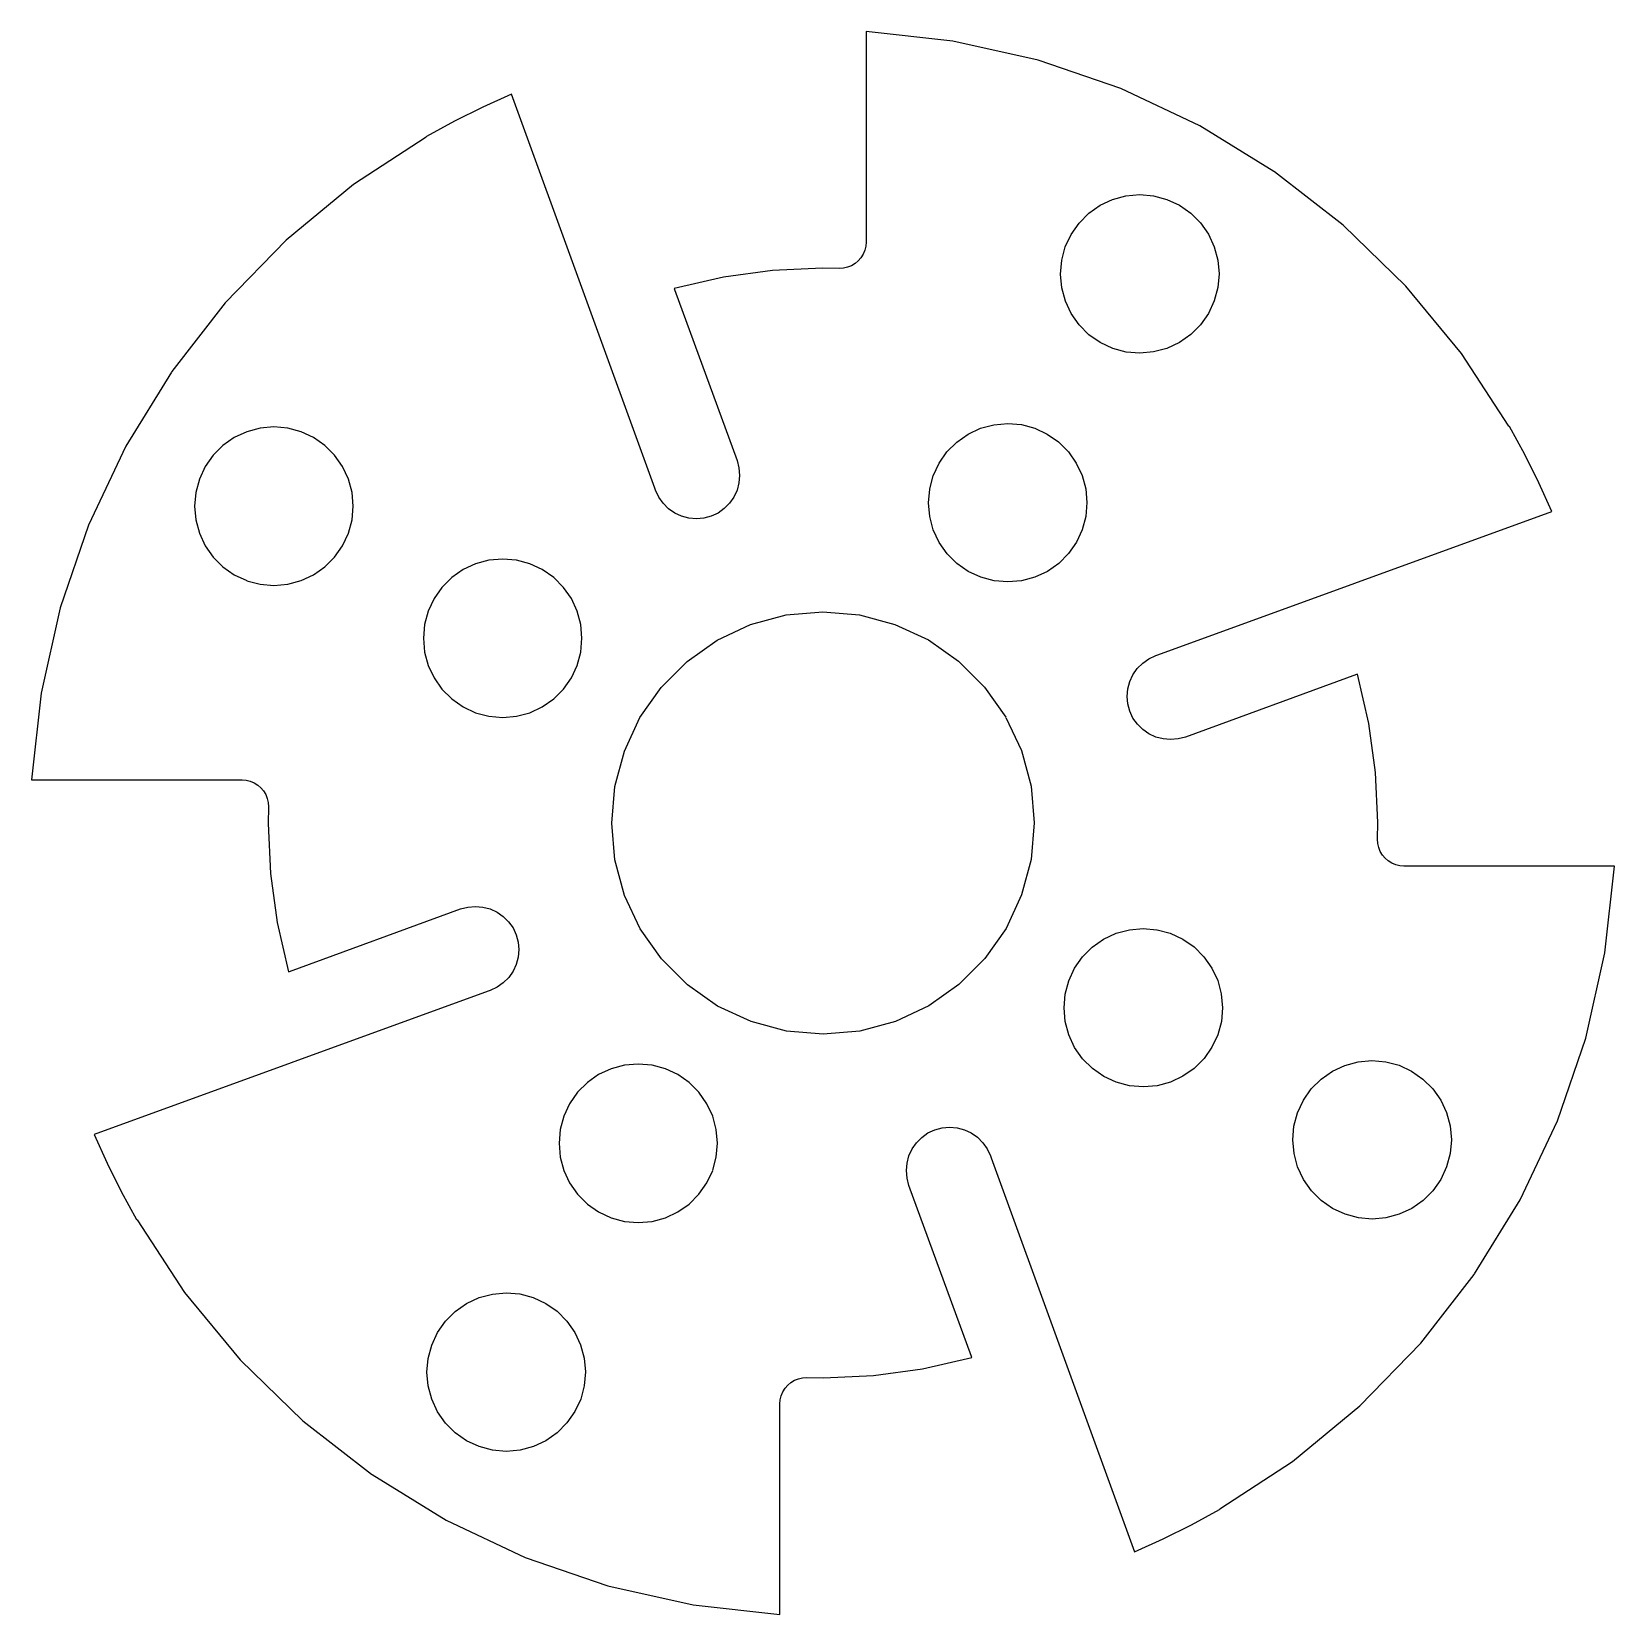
# Model space of a CAD drawing. Extents: x -15 to 15, y -15 to 15.
import ezdxf

# ---------------------------------------------------------------- set-up
doc = ezdxf.new("R2010")
doc.units = 0
doc.header["$MEASUREMENT"] = 0
doc.layers.add('Sketch20', color=7, linetype='Continuous')

msp = doc.modelspace()

# ---------------------------------------------------------------- linework, layer by layer
at = {"layer": 'Sketch20'}
for p, q in [((2.459, 14.796, 13.69), (0.816, 14.977, 13.69)), ((0.816, 14.977, 13.69), (0.816, 14.957, 13.69)), ((0.816, 14.957, 13.69), (0.816, 10.995, 13.69)), ((4.072, 14.435, 13.69), (2.459, 14.796, 13.69)), ((5.636, 13.899, 13.69), (4.072, 14.435, 13.69)), ((-5.897, 13.793, 13.69), (-6.44, 13.548, 13.69)), ((-3.182, 6.334, 13.69), (-5.897, 13.793, 13.69)), ((7.131, 13.194, 13.69), (5.636, 13.899, 13.69)), ((-6.44, 13.548, 13.69), (-6.976, 13.28, 13.69)), ((-6.976, 13.28, 13.69), (-7.501, 12.991, 13.69)), ((8.533, 12.333, 13.69), (7.131, 13.194, 13.69)), ((-7.508, 12.981, 13.69), (-8.885, 12.081, 13.69)), ((-7.501, 12.991, 13.69), (-7.508, 12.981, 13.69)), ((8.546, 12.323, 13.69), (8.533, 12.333, 13.69)), ((9.845, 11.313, 13.69), (8.546, 12.323, 13.69)), ((-8.885, 12.081, 13.69), (-10.161, 11.03, 13.69)), ((5.031, 11.54, 13.69), (5.245, 11.69, 13.69)), ((5.245, 11.69, 13.69), (5.482, 11.801, 13.69)), ((5.482, 11.801, 13.69), (5.734, 11.869, 13.69)), ((5.734, 11.869, 13.69), (5.995, 11.892, 13.69)), ((5.995, 11.892, 13.69), (6.255, 11.869, 13.69)), ((6.255, 11.869, 13.69), (6.508, 11.802, 13.69)), ((6.508, 11.802, 13.69), (6.745, 11.691, 13.69)), ((6.745, 11.691, 13.69), (6.959, 11.541, 13.69)), ((4.846, 11.355, 13.69), (5.031, 11.54, 13.69)), ((6.959, 11.541, 13.69), (7.144, 11.357, 13.69)), ((4.586, 10.903, 13.69), (4.697, 11.14, 13.69)), ((4.697, 11.14, 13.69), (4.846, 11.355, 13.69)), ((7.144, 11.357, 13.69), (7.294, 11.143, 13.69)), ((7.294, 11.143, 13.69), (7.405, 10.906, 13.69)), ((11.03, 10.161, 13.69), (9.845, 11.313, 13.69)), ((-10.161, 11.03, 13.69), (-11.313, 9.845, 13.69)), ((0.791, 10.839, 13.69), (0.761, 10.766, 13.69)), ((0.81, 10.916, 13.69), (0.791, 10.839, 13.69)), ((0.816, 10.995, 13.69), (0.81, 10.916, 13.69)), ((4.519, 10.652, 13.69), (4.586, 10.903, 13.69)), ((7.405, 10.906, 13.69), (7.473, 10.653, 13.69)), ((-0.007, 10.499, 13.69), (-0.953, 10.456, 13.69)), ((0.309, 10.495, 13.69), (-0.007, 10.499, 13.69)), ((0.388, 10.5, 13.69), (0.309, 10.495, 13.69)), ((0.465, 10.518, 13.69), (0.388, 10.5, 13.69)), ((0.539, 10.547, 13.69), (0.465, 10.518, 13.69)), ((0.607, 10.588, 13.69), (0.539, 10.547, 13.69)), ((0.668, 10.639, 13.69), (0.607, 10.588, 13.69)), ((0.719, 10.699, 13.69), (0.668, 10.639, 13.69)), ((0.761, 10.766, 13.69), (0.719, 10.699, 13.69)), ((4.496, 10.39, 13.69), (4.519, 10.651, 13.69)), ((7.473, 10.653, 13.69), (7.496, 10.393, 13.69)), ((-1.886, 10.329, 13.69), (-2.814, 10.116, 13.69)), ((-0.953, 10.456, 13.69), (-1.886, 10.329, 13.69)), ((4.519, 10.13, 13.69), (4.496, 10.39, 13.69)), ((7.496, 10.393, 13.69), (7.473, 10.132, 13.69)), ((-2.814, 10.116, 13.69), (-2.808, 10.1, 13.69)), ((-2.808, 10.1, 13.69), (-1.627, 6.858, 13.69)), ((4.587, 9.877, 13.69), (4.519, 10.13, 13.69)), ((7.473, 10.132, 13.69), (7.406, 9.88, 13.69)), ((12.081, 8.885, 13.69), (11.03, 10.161, 13.69)), ((-11.313, 9.845, 13.69), (-12.323, 8.546, 13.69)), ((4.698, 9.641, 13.69), (4.587, 9.877, 13.69)), ((4.848, 9.427, 13.69), (4.698, 9.641, 13.69)), ((7.296, 9.643, 13.69), (7.146, 9.429, 13.69)), ((7.406, 9.88, 13.69), (7.296, 9.643, 13.69)), ((5.033, 9.242, 13.69), (4.848, 9.427, 13.69)), ((7.146, 9.429, 13.69), (6.961, 9.243, 13.69)), ((5.247, 9.092, 13.69), (5.033, 9.242, 13.69)), ((5.484, 8.982, 13.69), (5.247, 9.092, 13.69)), ((6.747, 9.093, 13.69), (6.51, 8.983, 13.69)), ((6.961, 9.243, 13.69), (6.747, 9.093, 13.69)), ((5.737, 8.914, 13.69), (5.484, 8.982, 13.69)), ((5.997, 8.892, 13.69), (5.737, 8.914, 13.69)), ((6.258, 8.915, 13.69), (5.997, 8.892, 13.69)), ((6.51, 8.983, 13.69), (6.258, 8.915, 13.69)), ((12.981, 7.508, 13.69), (12.081, 8.885, 13.69)), ((-12.333, 8.533, 13.69), (-13.194, 7.131, 13.69)), ((-12.323, 8.546, 13.69), (-12.333, 8.533, 13.69)), ((-10.392, 7.496, 13.69), (-10.652, 7.473, 13.69)), ((-10.131, 7.473, 13.69), (-10.392, 7.496, 13.69)), ((2.982, 7.47, 13.69), (3.234, 7.538, 13.69)), ((3.234, 7.538, 13.69), (3.495, 7.561, 13.69)), ((3.495, 7.561, 13.69), (3.755, 7.539, 13.69)), ((3.755, 7.539, 13.69), (4.008, 7.471, 13.69)), ((12.991, 7.501, 13.69), (12.981, 7.508, 13.69)), ((13.28, 6.976, 13.69), (12.991, 7.501, 13.69)), ((-11.142, 7.295, 13.69), (-11.356, 7.145, 13.69)), ((-10.905, 7.406, 13.69), (-11.142, 7.295, 13.69)), ((-10.652, 7.473, 13.69), (-10.905, 7.406, 13.69)), ((-9.879, 7.406, 13.69), (-10.131, 7.473, 13.69)), ((-9.642, 7.295, 13.69), (-9.879, 7.406, 13.69)), ((-9.427, 7.145, 13.69), (-9.642, 7.295, 13.69)), ((2.346, 7.025, 13.69), (2.531, 7.21, 13.69)), ((2.531, 7.21, 13.69), (2.745, 7.36, 13.69)), ((2.745, 7.36, 13.69), (2.982, 7.47, 13.69)), ((4.008, 7.471, 13.69), (4.245, 7.361, 13.69)), ((4.245, 7.361, 13.69), (4.459, 7.211, 13.69)), ((4.459, 7.211, 13.69), (4.644, 7.027, 13.69)), ((-13.194, 7.131, 13.69), (-13.899, 5.636, 13.69)), ((-11.541, 6.96, 13.69), (-11.691, 6.746, 13.69)), ((-11.356, 7.145, 13.69), (-11.541, 6.96, 13.69)), ((-9.243, 6.96, 13.69), (-9.427, 7.145, 13.69)), ((-9.093, 6.746, 13.69), (-9.243, 6.96, 13.69)), ((2.197, 6.81, 13.69), (2.346, 7.025, 13.69)), ((4.644, 7.027, 13.69), (4.794, 6.813, 13.69)), ((13.548, 6.44, 13.69), (13.28, 6.976, 13.69)), ((-11.691, 6.746, 13.69), (-11.801, 6.509, 13.69)), ((-8.982, 6.509, 13.69), (-9.093, 6.746, 13.69)), ((-1.627, 6.858, 13.69), (-1.591, 6.72, 13.69)), ((-1.591, 6.72, 13.69), (-1.578, 6.578, 13.69)), ((2.086, 6.573, 13.69), (2.197, 6.81, 13.69)), ((4.794, 6.813, 13.69), (4.905, 6.576, 13.69)), ((-11.801, 6.509, 13.69), (-11.869, 6.257, 13.69)), ((-8.914, 6.257, 13.69), (-8.982, 6.509, 13.69)), ((-3.168, 6.296, 13.69), (-3.182, 6.334, 13.69)), ((-3.108, 6.167, 13.69), (-3.168, 6.296, 13.69)), ((-1.627, 6.297, 13.69), (-1.688, 6.168, 13.69)), ((-1.59, 6.435, 13.69), (-1.627, 6.297, 13.69)), ((-1.578, 6.578, 13.69), (-1.59, 6.435, 13.69)), ((1.996, 6.06, 13.69), (2.019, 6.321, 13.69)), ((2.019, 6.322, 13.69), (2.086, 6.573, 13.69)), ((4.905, 6.576, 13.69), (4.973, 6.323, 13.69)), ((4.973, 6.323, 13.69), (4.996, 6.063, 13.69)), ((13.793, 5.897, 13.69), (13.548, 6.44, 13.69)), ((-11.869, 6.257, 13.69), (-11.892, 5.996, 13.69)), ((-11.892, 5.996, 13.69), (-11.869, 5.736, 13.69)), ((-8.892, 5.996, 13.69), (-8.914, 6.257, 13.69)), ((-8.914, 5.736, 13.69), (-8.892, 5.996, 13.69)), ((-3.026, 6.05, 13.69), (-3.108, 6.167, 13.69)), ((-2.924, 5.949, 13.69), (-3.026, 6.05, 13.69)), ((-1.769, 6.051, 13.69), (-1.87, 5.95, 13.69)), ((-1.688, 6.168, 13.69), (-1.769, 6.051, 13.69)), ((2.019, 5.8, 13.69), (1.996, 6.06, 13.69)), ((4.996, 6.063, 13.69), (4.973, 5.802, 13.69)), ((-11.869, 5.736, 13.69), (-11.801, 5.483, 13.69)), ((-8.982, 5.483, 13.69), (-8.914, 5.736, 13.69)), ((-2.807, 5.867, 13.69), (-2.924, 5.949, 13.69)), ((-2.678, 5.806, 13.69), (-2.807, 5.867, 13.69)), ((-2.54, 5.77, 13.69), (-2.678, 5.806, 13.69)), ((-2.397, 5.757, 13.69), (-2.54, 5.77, 13.69)), ((-2.255, 5.77, 13.69), (-2.397, 5.757, 13.69)), ((-2.117, 5.807, 13.69), (-2.255, 5.77, 13.69)), ((-1.987, 5.867, 13.69), (-2.117, 5.807, 13.69)), ((-1.87, 5.95, 13.69), (-1.987, 5.867, 13.69)), ((2.087, 5.547, 13.69), (2.019, 5.8, 13.69)), ((4.973, 5.802, 13.69), (4.906, 5.55, 13.69)), ((6.334, 3.182, 13.69), (13.793, 5.897, 13.69)), ((-13.899, 5.636, 13.69), (-14.435, 4.072, 13.69)), ((-11.801, 5.483, 13.69), (-11.691, 5.246, 13.69)), ((-9.093, 5.246, 13.69), (-8.982, 5.483, 13.69)), ((2.198, 5.31, 13.69), (2.087, 5.547, 13.69)), ((4.906, 5.55, 13.69), (4.796, 5.313, 13.69)), ((-11.691, 5.246, 13.69), (-11.541, 5.032, 13.69)), ((-9.243, 5.032, 13.69), (-9.093, 5.246, 13.69)), ((2.348, 5.096, 13.69), (2.198, 5.31, 13.69)), ((2.533, 4.912, 13.69), (2.348, 5.096, 13.69)), ((4.646, 5.098, 13.69), (4.461, 4.913, 13.69)), ((4.796, 5.313, 13.69), (4.646, 5.098, 13.69)), ((-11.541, 5.032, 13.69), (-11.356, 4.847, 13.69)), ((-11.356, 4.847, 13.69), (-11.142, 4.697, 13.69)), ((-9.642, 4.697, 13.69), (-9.427, 4.847, 13.69)), ((-9.427, 4.847, 13.69), (-9.243, 5.032, 13.69)), ((-6.812, 4.795, 13.69), (-7.026, 4.645, 13.69)), ((-6.575, 4.906, 13.69), (-6.812, 4.795, 13.69)), ((-6.322, 4.973, 13.69), (-6.575, 4.906, 13.69)), ((-6.062, 4.996, 13.69), (-6.322, 4.973, 13.69)), ((-5.801, 4.973, 13.69), (-6.062, 4.996, 13.69)), ((-5.548, 4.906, 13.69), (-5.801, 4.973, 13.69)), ((-5.312, 4.795, 13.69), (-5.548, 4.906, 13.69)), ((-5.097, 4.645, 13.69), (-5.312, 4.795, 13.69)), ((2.747, 4.762, 13.69), (2.533, 4.912, 13.69)), ((4.461, 4.913, 13.69), (4.247, 4.763, 13.69)), ((-11.142, 4.697, 13.69), (-10.905, 4.587, 13.69)), ((-10.903, 4.586, 13.69), (-10.652, 4.519, 13.69)), ((-10.652, 4.519, 13.69), (-10.392, 4.496, 13.69)), ((-10.392, 4.496, 13.69), (-10.131, 4.519, 13.69)), ((-10.131, 4.519, 13.69), (-9.879, 4.587, 13.69)), ((-9.879, 4.587, 13.69), (-9.642, 4.697, 13.69)), ((-7.026, 4.645, 13.69), (-7.211, 4.46, 13.69)), ((-4.912, 4.46, 13.69), (-5.097, 4.645, 13.69)), ((2.984, 4.652, 13.69), (2.747, 4.762, 13.69)), ((3.237, 4.584, 13.69), (2.984, 4.652, 13.69)), ((3.497, 4.562, 13.69), (3.237, 4.584, 13.69)), ((3.758, 4.585, 13.69), (3.497, 4.562, 13.69)), ((4.01, 4.653, 13.69), (3.758, 4.585, 13.69)), ((4.247, 4.763, 13.69), (4.01, 4.653, 13.69)), ((-7.361, 4.246, 13.69), (-7.471, 4.009, 13.69)), ((-7.211, 4.46, 13.69), (-7.361, 4.246, 13.69)), ((-4.762, 4.246, 13.69), (-4.912, 4.46, 13.69)), ((-4.652, 4.009, 13.69), (-4.762, 4.246, 13.69)), ((-14.435, 4.072, 13.69), (-14.796, 2.459, 13.69)), ((-7.471, 4.009, 13.69), (-7.539, 3.757, 13.69)), ((-4.584, 3.757, 13.69), (-4.652, 4.009, 13.69)), ((-1.373, 3.757, 13.69), (-0.7, 3.938, 13.69)), ((-0.7, 3.938, 13.69), (-0.006, 3.999, 13.69)), ((-0.006, 3.999, 13.69), (0.689, 3.939, 13.69)), ((0.689, 3.939, 13.69), (1.362, 3.759, 13.69)), ((-7.539, 3.757, 13.69), (-7.562, 3.496, 13.69)), ((-4.562, 3.496, 13.69), (-4.584, 3.757, 13.69)), ((-2.002, 3.458, 13.69), (-1.373, 3.757, 13.69)), ((1.362, 3.759, 13.69), (1.994, 3.465, 13.69)), ((-7.562, 3.496, 13.69), (-7.539, 3.236, 13.69)), ((-4.584, 3.236, 13.69), (-4.562, 3.496, 13.69)), ((-2.573, 3.058, 13.69), (-2.002, 3.458, 13.69)), ((1.994, 3.465, 13.69), (2.565, 3.065, 13.69)), ((-7.539, 3.236, 13.69), (-7.471, 2.983, 13.69)), ((-4.652, 2.983, 13.69), (-4.584, 3.236, 13.69)), ((-3.065, 2.565, 13.69), (-2.573, 3.058, 13.69)), ((2.565, 3.065, 13.69), (3.058, 2.573, 13.69)), ((5.949, 2.924, 13.69), (6.05, 3.026, 13.69)), ((6.05, 3.026, 13.69), (6.167, 3.108, 13.69)), ((6.167, 3.108, 13.69), (6.296, 3.168, 13.69)), ((6.296, 3.168, 13.69), (6.334, 3.182, 13.69)), ((-7.471, 2.983, 13.69), (-7.361, 2.746, 13.69)), ((-7.361, 2.746, 13.69), (-7.211, 2.532, 13.69)), ((-4.912, 2.532, 13.69), (-4.762, 2.746, 13.69)), ((-4.762, 2.746, 13.69), (-4.652, 2.983, 13.69)), ((5.806, 2.678, 13.69), (5.867, 2.807, 13.69)), ((5.867, 2.807, 13.69), (5.949, 2.924, 13.69)), ((10.1, 2.808, 13.69), (6.858, 1.627, 13.69)), ((10.116, 2.814, 13.69), (10.1, 2.808, 13.69)), ((10.329, 1.886, 13.69), (10.116, 2.814, 13.69)), ((-14.796, 2.459, 13.69), (-14.977, 0.816, 13.69)), ((-7.211, 2.532, 13.69), (-7.026, 2.347, 13.69)), ((-5.097, 2.347, 13.69), (-4.912, 2.532, 13.69)), ((-3.465, 1.994, 13.69), (-3.065, 2.565, 13.69)), ((3.058, 2.573, 13.69), (3.458, 2.002, 13.69)), ((5.757, 2.397, 13.69), (5.77, 2.54, 13.69)), ((5.77, 2.255, 13.69), (5.757, 2.397, 13.69)), ((5.77, 2.54, 13.69), (5.806, 2.678, 13.69)), ((-7.026, 2.347, 13.69), (-6.812, 2.197, 13.69)), ((-6.812, 2.197, 13.69), (-6.575, 2.087, 13.69)), ((-5.548, 2.087, 13.69), (-5.312, 2.197, 13.69)), ((-5.312, 2.197, 13.69), (-5.097, 2.347, 13.69)), ((5.807, 2.117, 13.69), (5.77, 2.255, 13.69)), ((5.867, 1.987, 13.69), (5.807, 2.117, 13.69)), ((-6.575, 2.087, 13.69), (-6.322, 2.019, 13.69)), ((-6.322, 2.019, 13.69), (-6.062, 1.996, 13.69)), ((-6.062, 1.996, 13.69), (-5.801, 2.019, 13.69)), ((-5.801, 2.019, 13.69), (-5.548, 2.087, 13.69)), ((-3.759, 1.362, 13.69), (-3.465, 1.994, 13.69)), ((3.46, 1.999, 13.69), (3.757, 1.373, 13.69)), ((5.95, 1.87, 13.69), (5.867, 1.987, 13.69)), ((6.051, 1.769, 13.69), (5.95, 1.87, 13.69)), ((10.456, 0.953, 13.69), (10.329, 1.886, 13.69)), ((6.168, 1.688, 13.69), (6.051, 1.769, 13.69)), ((6.297, 1.627, 13.69), (6.168, 1.688, 13.69)), ((6.435, 1.59, 13.69), (6.297, 1.627, 13.69)), ((6.578, 1.578, 13.69), (6.435, 1.59, 13.69)), ((6.72, 1.591, 13.69), (6.578, 1.578, 13.69)), ((6.858, 1.627, 13.69), (6.72, 1.591, 13.69)), ((-3.939, 0.689, 13.69), (-3.759, 1.362, 13.69)), ((3.757, 1.373, 13.69), (3.938, 0.7, 13.69)), ((10.499, 0.007, 13.69), (10.456, 0.953, 13.69)), ((-14.977, 0.816, 13.69), (-14.957, 0.816, 13.69)), ((-14.957, 0.816, 13.69), (-10.995, 0.816, 13.69)), ((-10.995, 0.816, 13.69), (-10.916, 0.81, 13.69)), ((-10.916, 0.81, 13.69), (-10.839, 0.791, 13.69)), ((-10.839, 0.791, 13.69), (-10.766, 0.761, 13.69)), ((-10.766, 0.761, 13.69), (-10.699, 0.719, 13.69)), ((-10.699, 0.719, 13.69), (-10.639, 0.668, 13.69)), ((-10.639, 0.668, 13.69), (-10.588, 0.607, 13.69)), ((-10.588, 0.607, 13.69), (-10.547, 0.539, 13.69)), ((-3.999, -0.006, 13.69), (-3.939, 0.689, 13.69)), ((3.938, 0.7, 13.69), (3.999, 0.006, 13.69)), ((-10.547, 0.539, 13.69), (-10.518, 0.465, 13.69)), ((-10.518, 0.465, 13.69), (-10.5, 0.388, 13.69)), ((-10.5, 0.388, 13.69), (-10.495, 0.309, 13.69)), ((-10.495, 0.309, 13.69), (-10.499, -0.007, 13.69)), ((3.999, 0.006, 13.69), (3.939, -0.689, 13.69)), ((10.495, -0.309, 13.69), (10.499, 0.007, 13.69)), ((-10.499, -0.007, 13.69), (-10.456, -0.953, 13.69)), ((-3.938, -0.7, 13.69), (-3.999, -0.006, 13.69)), ((10.5, -0.388, 13.69), (10.495, -0.309, 13.69)), ((10.518, -0.465, 13.69), (10.5, -0.388, 13.69)), ((10.547, -0.539, 13.69), (10.518, -0.465, 13.69)), ((10.588, -0.607, 13.69), (10.547, -0.539, 13.69)), ((-3.757, -1.373, 13.69), (-3.938, -0.7, 13.69)), ((3.939, -0.689, 13.69), (3.759, -1.362, 13.69)), ((10.639, -0.668, 13.69), (10.588, -0.607, 13.69)), ((10.699, -0.719, 13.69), (10.639, -0.668, 13.69)), ((10.766, -0.761, 13.69), (10.699, -0.719, 13.69)), ((10.839, -0.791, 13.69), (10.766, -0.761, 13.69)), ((10.916, -0.81, 13.69), (10.839, -0.791, 13.69)), ((10.995, -0.816, 13.69), (10.916, -0.81, 13.69)), ((14.957, -0.816, 13.69), (10.995, -0.816, 13.69)), ((14.796, -2.459, 13.69), (14.977, -0.816, 13.69)), ((14.977, -0.816, 13.69), (14.957, -0.816, 13.69)), ((-10.456, -0.953, 13.69), (-10.329, -1.886, 13.69)), ((-3.458, -2.002, 13.69), (-3.757, -1.373, 13.69)), ((3.759, -1.362, 13.69), (3.465, -1.994, 13.69)), ((-10.1, -2.808, 13.69), (-6.858, -1.627, 13.69)), ((-6.858, -1.627, 13.69), (-6.72, -1.591, 13.69)), ((-6.72, -1.591, 13.69), (-6.578, -1.578, 13.69)), ((-6.578, -1.578, 13.69), (-6.435, -1.59, 13.69)), ((-6.435, -1.59, 13.69), (-6.297, -1.627, 13.69)), ((-6.297, -1.627, 13.69), (-6.168, -1.688, 13.69)), ((-6.168, -1.688, 13.69), (-6.051, -1.769, 13.69)), ((-6.051, -1.769, 13.69), (-5.95, -1.87, 13.69)), ((-10.329, -1.886, 13.69), (-10.116, -2.814, 13.69)), ((-5.95, -1.87, 13.69), (-5.867, -1.987, 13.69)), ((-5.867, -1.987, 13.69), (-5.807, -2.117, 13.69)), ((-3.058, -2.573, 13.69), (-3.458, -2.002, 13.69)), ((3.465, -1.994, 13.69), (3.065, -2.565, 13.69)), ((5.31, -2.198, 13.69), (5.547, -2.087, 13.69)), ((5.547, -2.087, 13.69), (5.8, -2.019, 13.69)), ((5.8, -2.019, 13.69), (6.06, -1.996, 13.69)), ((6.06, -1.996, 13.69), (6.321, -2.019, 13.69)), ((6.322, -2.019, 13.69), (6.573, -2.086, 13.69)), ((6.573, -2.086, 13.69), (6.81, -2.197, 13.69)), ((-5.807, -2.117, 13.69), (-5.77, -2.255, 13.69)), ((-5.77, -2.255, 13.69), (-5.757, -2.397, 13.69)), ((4.912, -2.533, 13.69), (5.096, -2.348, 13.69)), ((5.096, -2.348, 13.69), (5.31, -2.198, 13.69)), ((6.81, -2.197, 13.69), (7.025, -2.346, 13.69)), ((7.025, -2.346, 13.69), (7.21, -2.531, 13.69)), ((-5.806, -2.678, 13.69), (-5.867, -2.807, 13.69)), ((-5.77, -2.54, 13.69), (-5.806, -2.678, 13.69)), ((-5.757, -2.397, 13.69), (-5.77, -2.54, 13.69)), ((-2.565, -3.065, 13.69), (-3.058, -2.573, 13.69)), ((3.065, -2.565, 13.69), (2.573, -3.058, 13.69)), ((4.762, -2.747, 13.69), (4.912, -2.533, 13.69)), ((7.21, -2.531, 13.69), (7.36, -2.745, 13.69)), ((14.435, -4.072, 13.69), (14.796, -2.459, 13.69)), ((-10.116, -2.814, 13.69), (-10.1, -2.808, 13.69)), ((-5.949, -2.924, 13.69), (-6.05, -3.026, 13.69)), ((-5.867, -2.807, 13.69), (-5.949, -2.924, 13.69)), ((4.584, -3.237, 13.69), (4.652, -2.984, 13.69)), ((4.652, -2.984, 13.69), (4.762, -2.747, 13.69)), ((7.36, -2.745, 13.69), (7.47, -2.982, 13.69)), ((7.47, -2.982, 13.69), (7.538, -3.234, 13.69)), ((-6.334, -3.182, 13.69), (-13.793, -5.897, 13.69)), ((-6.296, -3.168, 13.69), (-6.334, -3.182, 13.69)), ((-6.167, -3.108, 13.69), (-6.296, -3.168, 13.69)), ((-6.05, -3.026, 13.69), (-6.167, -3.108, 13.69)), ((-1.994, -3.465, 13.69), (-2.565, -3.065, 13.69)), ((2.573, -3.058, 13.69), (2.002, -3.458, 13.69)), ((4.562, -3.497, 13.69), (4.584, -3.237, 13.69)), ((7.538, -3.234, 13.69), (7.561, -3.495, 13.69)), ((-1.362, -3.759, 13.69), (-1.994, -3.465, 13.69)), ((2.002, -3.458, 13.69), (1.373, -3.757, 13.69)), ((4.585, -3.758, 13.69), (4.562, -3.497, 13.69)), ((7.561, -3.495, 13.69), (7.539, -3.755, 13.69)), ((-0.689, -3.939, 13.69), (-1.362, -3.759, 13.69)), ((1.373, -3.757, 13.69), (0.7, -3.938, 13.69)), ((4.653, -4.01, 13.69), (4.585, -3.758, 13.69)), ((7.539, -3.755, 13.69), (7.471, -4.008, 13.69)), ((0.006, -3.999, 13.69), (-0.689, -3.939, 13.69)), ((0.7, -3.938, 13.69), (0.006, -3.999, 13.69)), ((4.763, -4.247, 13.69), (4.653, -4.01, 13.69)), ((7.471, -4.008, 13.69), (7.361, -4.245, 13.69)), ((13.899, -5.636, 13.69), (14.435, -4.072, 13.69)), ((4.913, -4.461, 13.69), (4.763, -4.247, 13.69)), ((5.098, -4.646, 13.69), (4.913, -4.461, 13.69)), ((7.211, -4.459, 13.69), (7.027, -4.644, 13.69)), ((7.361, -4.245, 13.69), (7.211, -4.459, 13.69)), ((-4.246, -4.762, 13.69), (-4.46, -4.912, 13.69)), ((-4.009, -4.652, 13.69), (-4.246, -4.762, 13.69)), ((-3.757, -4.584, 13.69), (-4.009, -4.652, 13.69)), ((-3.496, -4.562, 13.69), (-3.757, -4.584, 13.69)), ((-3.236, -4.584, 13.69), (-3.496, -4.562, 13.69)), ((-2.983, -4.652, 13.69), (-3.236, -4.584, 13.69)), ((-2.746, -4.762, 13.69), (-2.983, -4.652, 13.69)), ((-2.532, -4.912, 13.69), (-2.746, -4.762, 13.69)), ((5.313, -4.796, 13.69), (5.098, -4.646, 13.69)), ((7.027, -4.644, 13.69), (6.813, -4.794, 13.69)), ((9.427, -4.848, 13.69), (9.641, -4.698, 13.69)), ((9.641, -4.698, 13.69), (9.877, -4.587, 13.69)), ((9.877, -4.587, 13.69), (10.13, -4.519, 13.69)), ((10.13, -4.519, 13.69), (10.39, -4.496, 13.69)), ((10.39, -4.496, 13.69), (10.651, -4.519, 13.69)), ((10.651, -4.519, 13.69), (10.903, -4.586, 13.69)), ((10.903, -4.586, 13.69), (11.14, -4.697, 13.69)), ((11.14, -4.697, 13.69), (11.355, -4.846, 13.69)), ((-4.46, -4.912, 13.69), (-4.645, -5.097, 13.69)), ((-2.347, -5.097, 13.69), (-2.532, -4.912, 13.69)), ((5.55, -4.906, 13.69), (5.313, -4.796, 13.69)), ((5.802, -4.973, 13.69), (5.55, -4.906, 13.69)), ((6.063, -4.996, 13.69), (5.802, -4.973, 13.69)), ((6.323, -4.973, 13.69), (6.063, -4.996, 13.69)), ((6.576, -4.905, 13.69), (6.323, -4.973, 13.69)), ((6.813, -4.794, 13.69), (6.576, -4.905, 13.69)), ((9.092, -5.247, 13.69), (9.242, -5.033, 13.69)), ((9.242, -5.033, 13.69), (9.427, -4.848, 13.69)), ((11.355, -4.846, 13.69), (11.54, -5.031, 13.69)), ((11.54, -5.031, 13.69), (11.69, -5.245, 13.69)), ((-4.795, -5.312, 13.69), (-4.906, -5.548, 13.69)), ((-4.645, -5.097, 13.69), (-4.795, -5.312, 13.69)), ((-2.197, -5.312, 13.69), (-2.347, -5.097, 13.69)), ((-2.087, -5.548, 13.69), (-2.197, -5.312, 13.69)), ((8.982, -5.484, 13.69), (9.092, -5.247, 13.69)), ((11.69, -5.245, 13.69), (11.801, -5.482, 13.69)), ((-4.906, -5.548, 13.69), (-4.973, -5.801, 13.69)), ((-2.019, -5.801, 13.69), (-2.087, -5.548, 13.69)), ((8.914, -5.737, 13.69), (8.982, -5.484, 13.69)), ((11.801, -5.482, 13.69), (11.869, -5.734, 13.69)), ((13.194, -7.131, 13.69), (13.899, -5.636, 13.69)), ((-13.793, -5.897, 13.69), (-13.548, -6.44, 13.69)), ((-4.973, -5.801, 13.69), (-4.996, -6.062, 13.69)), ((-1.996, -6.062, 13.69), (-2.019, -5.801, 13.69)), ((1.769, -6.051, 13.69), (1.87, -5.95, 13.69)), ((1.87, -5.95, 13.69), (1.987, -5.867, 13.69)), ((1.987, -5.867, 13.69), (2.117, -5.807, 13.69)), ((2.117, -5.807, 13.69), (2.255, -5.77, 13.69)), ((2.255, -5.77, 13.69), (2.397, -5.757, 13.69)), ((2.397, -5.757, 13.69), (2.54, -5.77, 13.69)), ((2.54, -5.77, 13.69), (2.678, -5.806, 13.69)), ((2.678, -5.806, 13.69), (2.807, -5.867, 13.69)), ((2.807, -5.867, 13.69), (2.924, -5.949, 13.69)), ((2.924, -5.949, 13.69), (3.026, -6.05, 13.69)), ((8.892, -5.997, 13.69), (8.914, -5.737, 13.69)), ((11.869, -5.734, 13.69), (11.892, -5.995, 13.69)), ((-4.996, -6.062, 13.69), (-4.973, -6.322, 13.69)), ((-2.019, -6.322, 13.69), (-1.996, -6.062, 13.69)), ((1.627, -6.297, 13.69), (1.688, -6.168, 13.69)), ((1.688, -6.168, 13.69), (1.769, -6.051, 13.69)), ((3.026, -6.05, 13.69), (3.108, -6.167, 13.69)), ((3.108, -6.167, 13.69), (3.168, -6.296, 13.69)), ((8.915, -6.258, 13.69), (8.892, -5.997, 13.69)), ((8.983, -6.51, 13.69), (8.915, -6.258, 13.69)), ((11.869, -6.255, 13.69), (11.802, -6.508, 13.69)), ((11.892, -5.995, 13.69), (11.869, -6.255, 13.69)), ((-13.548, -6.44, 13.69), (-13.28, -6.976, 13.69)), ((-4.973, -6.322, 13.69), (-4.906, -6.575, 13.69)), ((-4.906, -6.575, 13.69), (-4.795, -6.812, 13.69)), ((-2.197, -6.812, 13.69), (-2.087, -6.575, 13.69)), ((-2.086, -6.573, 13.69), (-2.019, -6.322, 13.69)), ((1.578, -6.578, 13.69), (1.59, -6.435, 13.69)), ((1.591, -6.72, 13.69), (1.578, -6.578, 13.69)), ((1.59, -6.435, 13.69), (1.627, -6.297, 13.69)), ((3.168, -6.296, 13.69), (3.182, -6.334, 13.69)), ((3.182, -6.334, 13.69), (5.897, -13.793, 13.69)), ((9.093, -6.747, 13.69), (8.983, -6.51, 13.69)), ((11.802, -6.508, 13.69), (11.691, -6.745, 13.69)), ((-4.795, -6.812, 13.69), (-4.645, -7.026, 13.69)), ((-2.347, -7.026, 13.69), (-2.197, -6.812, 13.69)), ((1.627, -6.858, 13.69), (1.591, -6.72, 13.69)), ((2.808, -10.1, 13.69), (1.627, -6.858, 13.69)), ((9.243, -6.961, 13.69), (9.093, -6.747, 13.69)), ((11.691, -6.745, 13.69), (11.541, -6.959, 13.69)), ((-13.28, -6.976, 13.69), (-12.991, -7.501, 13.69)), ((-4.645, -7.026, 13.69), (-4.46, -7.211, 13.69)), ((-2.532, -7.211, 13.69), (-2.347, -7.026, 13.69)), ((9.429, -7.146, 13.69), (9.243, -6.961, 13.69)), ((9.643, -7.296, 13.69), (9.429, -7.146, 13.69)), ((11.357, -7.144, 13.69), (11.143, -7.294, 13.69)), ((11.541, -6.959, 13.69), (11.357, -7.144, 13.69)), ((12.333, -8.533, 13.69), (13.194, -7.131, 13.69)), ((-4.46, -7.211, 13.69), (-4.246, -7.361, 13.69)), ((-4.246, -7.361, 13.69), (-4.009, -7.471, 13.69)), ((-4.009, -7.471, 13.69), (-3.757, -7.539, 13.69)), ((-3.236, -7.539, 13.69), (-2.983, -7.471, 13.69)), ((-2.983, -7.471, 13.69), (-2.746, -7.361, 13.69)), ((-2.746, -7.361, 13.69), (-2.532, -7.211, 13.69)), ((9.88, -7.406, 13.69), (9.643, -7.296, 13.69)), ((10.132, -7.473, 13.69), (9.88, -7.406, 13.69)), ((10.393, -7.496, 13.69), (10.132, -7.473, 13.69)), ((10.653, -7.473, 13.69), (10.393, -7.496, 13.69)), ((10.906, -7.405, 13.69), (10.653, -7.473, 13.69)), ((11.143, -7.294, 13.69), (10.906, -7.405, 13.69)), ((-12.991, -7.501, 13.69), (-12.981, -7.508, 13.69)), ((-12.981, -7.508, 13.69), (-12.081, -8.885, 13.69)), ((-3.757, -7.539, 13.69), (-3.496, -7.562, 13.69)), ((-3.496, -7.562, 13.69), (-3.236, -7.539, 13.69)), ((11.313, -9.845, 13.69), (12.323, -8.546, 13.69)), ((12.323, -8.546, 13.69), (12.333, -8.533, 13.69)), ((-12.081, -8.885, 13.69), (-11.03, -10.161, 13.69)), ((-6.747, -9.093, 13.69), (-6.51, -8.983, 13.69)), ((-6.51, -8.983, 13.69), (-6.258, -8.915, 13.69)), ((-6.258, -8.915, 13.69), (-5.997, -8.892, 13.69)), ((-5.997, -8.892, 13.69), (-5.737, -8.914, 13.69)), ((-5.737, -8.914, 13.69), (-5.484, -8.982, 13.69)), ((-5.484, -8.982, 13.69), (-5.247, -9.092, 13.69)), ((-7.146, -9.429, 13.69), (-6.961, -9.243, 13.69)), ((-6.961, -9.243, 13.69), (-6.747, -9.093, 13.69)), ((-5.247, -9.092, 13.69), (-5.033, -9.242, 13.69)), ((-5.033, -9.242, 13.69), (-4.848, -9.427, 13.69)), ((-7.296, -9.643, 13.69), (-7.146, -9.429, 13.69)), ((-4.848, -9.427, 13.69), (-4.698, -9.641, 13.69)), ((-7.473, -10.132, 13.69), (-7.406, -9.88, 13.69)), ((-7.406, -9.88, 13.69), (-7.296, -9.643, 13.69)), ((-4.698, -9.641, 13.69), (-4.587, -9.877, 13.69)), ((-4.587, -9.877, 13.69), (-4.519, -10.13, 13.69)), ((10.161, -11.03, 13.69), (11.313, -9.845, 13.69)), ((-11.03, -10.161, 13.69), (-9.845, -11.313, 13.69)), ((-7.496, -10.393, 13.69), (-7.473, -10.132, 13.69)), ((-4.519, -10.13, 13.69), (-4.496, -10.39, 13.69)), ((1.886, -10.329, 13.69), (2.814, -10.116, 13.69)), ((2.814, -10.116, 13.69), (2.808, -10.1, 13.69)), ((-7.473, -10.653, 13.69), (-7.496, -10.393, 13.69)), ((-4.496, -10.39, 13.69), (-4.519, -10.651, 13.69)), ((0.007, -10.499, 13.69), (0.953, -10.456, 13.69)), ((0.953, -10.456, 13.69), (1.886, -10.329, 13.69)), ((-7.405, -10.906, 13.69), (-7.473, -10.653, 13.69)), ((-4.519, -10.651, 13.69), (-4.586, -10.903, 13.69)), ((-0.791, -10.839, 13.69), (-0.761, -10.766, 13.69)), ((-0.761, -10.766, 13.69), (-0.719, -10.699, 13.69)), ((-0.719, -10.699, 13.69), (-0.668, -10.639, 13.69)), ((-0.668, -10.639, 13.69), (-0.607, -10.588, 13.69)), ((-0.607, -10.588, 13.69), (-0.539, -10.547, 13.69)), ((-0.539, -10.547, 13.69), (-0.465, -10.518, 13.69)), ((-0.465, -10.518, 13.69), (-0.388, -10.5, 13.69)), ((-0.388, -10.5, 13.69), (-0.309, -10.495, 13.69)), ((-0.309, -10.495, 13.69), (0.007, -10.499, 13.69)), ((-7.294, -11.143, 13.69), (-7.405, -10.906, 13.69)), ((-4.586, -10.903, 13.69), (-4.697, -11.14, 13.69)), ((-0.816, -10.995, 13.69), (-0.81, -10.916, 13.69)), ((-0.816, -14.957, 13.69), (-0.816, -10.995, 13.69)), ((-0.81, -10.916, 13.69), (-0.791, -10.839, 13.69)), ((8.885, -12.081, 13.69), (10.161, -11.03, 13.69)), ((-9.845, -11.313, 13.69), (-8.546, -12.323, 13.69)), ((-7.144, -11.357, 13.69), (-7.294, -11.143, 13.69)), ((-6.959, -11.541, 13.69), (-7.144, -11.357, 13.69)), ((-4.846, -11.355, 13.69), (-5.031, -11.54, 13.69)), ((-4.697, -11.14, 13.69), (-4.846, -11.355, 13.69)), ((-6.745, -11.691, 13.69), (-6.959, -11.541, 13.69)), ((-5.031, -11.54, 13.69), (-5.245, -11.69, 13.69)), ((-6.508, -11.802, 13.69), (-6.745, -11.691, 13.69)), ((-6.255, -11.869, 13.69), (-6.508, -11.802, 13.69)), ((-5.995, -11.892, 13.69), (-6.255, -11.869, 13.69)), ((-5.734, -11.869, 13.69), (-5.995, -11.892, 13.69)), ((-5.482, -11.801, 13.69), (-5.734, -11.869, 13.69)), ((-5.245, -11.69, 13.69), (-5.482, -11.801, 13.69)), ((7.508, -12.981, 13.69), (8.885, -12.081, 13.69)), ((-8.546, -12.323, 13.69), (-8.533, -12.333, 13.69)), ((-8.533, -12.333, 13.69), (-7.131, -13.194, 13.69)), ((6.976, -13.28, 13.69), (7.501, -12.991, 13.69)), ((7.501, -12.991, 13.69), (7.508, -12.981, 13.69)), ((-7.131, -13.194, 13.69), (-5.636, -13.899, 13.69)), ((6.44, -13.548, 13.69), (6.976, -13.28, 13.69)), ((5.897, -13.793, 13.69), (6.44, -13.548, 13.69)), ((-5.636, -13.899, 13.69), (-4.072, -14.435, 13.69)), ((-4.072, -14.435, 13.69), (-2.459, -14.796, 13.69)), ((-2.459, -14.796, 13.69), (-0.816, -14.977, 13.69)), ((-0.816, -14.977, 13.69), (-0.816, -14.957, 13.69))]:
    msp.add_line(p, q, dxfattribs=at)

doc.saveas('drawing.dxf')
